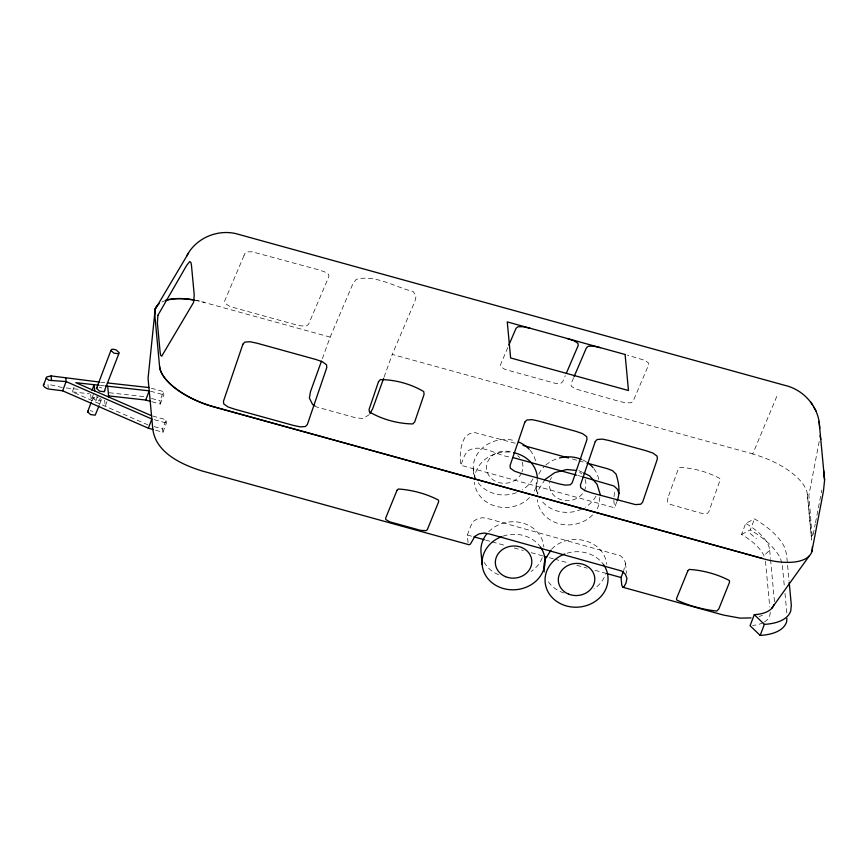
<?xml version="1.0" encoding="UTF-8"?>
<svg xmlns="http://www.w3.org/2000/svg" width="868" height="868" viewBox="0 0 868 868"><rect width="100%" height="100%" fill="white"/><g stroke="black" fill="none" stroke-linecap="round" stroke-linejoin="round"><path stroke-width="0.65" stroke-dasharray="4.34 3.25" d="M614.023 496.67L615 489.465M599.896 497.158L598.681 505.404A31.519 27.722 -5.3 0 1 596.49 509.874M468.058 542.641L467.353 535.024L470.847 525.824L473.537 521.212L477.682 518.619L482.825 517.697L488.044 518.63L620.436 555.726L623.973 559.046L625.546 563.224L623.68 570.601M819.186 441.519L808.889 495.259L811.797 532.431L812.708 536.131M813.197 534.482L815.226 524.022M815.486 522.72L821.844 490.051M322.375 358.668L330.155 337.099L204.457 302.509A54.641 23.87 20.8 0 0 195.528 300.382M384.079 377.113L392.314 354.274M148.059 424.929L72.294 391.869L74.04 387.269M93.418 394.376L91.238 400.137L90.652 393.909M91.661 401.157L93.69 396.589L98.258 397.121M100.395 398.445L101.306 399.888L100.623 400.886L96.066 400.354L93.918 399.03L95.23 395.58M96.066 400.354L97.379 396.904M98.627 401.07L99.505 398.77M99.495 404.64L101.306 399.888M106.959 401.634L105.212 406.235L104.648 400.224M151.802 401.721L160.298 404.065L159.994 400.788L163.488 391.587L151.347 388.235M160.298 404.065L163.792 394.864L163.488 391.587M155.643 430.224L162.934 432.231L162.631 428.955L166.124 419.754L152.768 416.054M162.934 432.231L166.428 423.031L166.124 419.754M616.725 502.019L614.533 507.769L460.832 465.281L464.326 456.08L467.017 451.469C480.655 441.845 497.19 456.384 511.458 457.154M764.144 556.138A52.037 22.731 20.8 0 0 741.554 534.406L745.742 523.361L754.509 518.869A70.026 30.586 20.8 0 1 784.922 548.109L786.582 554.511L789.077 581.104M741.554 534.406L750.31 529.914L754.509 518.869M330.1 337.24L352.777 284.042L356.195 279.366C375.204 274.223 394.81 287.113 413.092 291.453L416.13 295.934L414.937 301.218L392.26 354.415L752.773 453.899M507.823 347.515L500.576 364.527L500.879 366.752L505.013 369.442L555.498 383.396L560.815 383.32L562.746 381.703L565.328 375.627M573.564 377.906L570.981 383.981L571.274 386.217L575.419 388.897L619.166 401.352L625.904 402.85L631.21 402.774L633.141 401.168L648.624 364.907L648.342 362.77L644.208 360.144L627.466 355.175M776.784 396.437L752.719 454.04A54.641 23.87 20.8 0 1 807.381 494.608L811.634 540.167M545.137 479.396L539.006 488.912A31.519 27.722 -5.3 0 0 537.715 493.632M765.533 554.196L769.677 550.203A52.037 22.731 20.8 0 0 745.742 523.361M551.657 549.14C568.258 531.65 603.727 538.713 606.786 564.384M369.323 414.633L363.095 418.495L355.869 417.844L316.896 407.07L314.759 405.812M759.131 616.54L762.462 615.358M100.666 382.191L104.681 382.636M100.308 385.392L104.008 385.804M66.337 387.963L81.082 389.602M109.227 392.737L145.423 396.763M72.294 391.869L89.339 393.768M62.312 387.508L47.924 384.242L48.261 387.812M515.223 443.233L474.872 432.611L469.74 433.62L465.606 436.365C460.192 444.861 459.432 455.526 460.832 465.281M572.479 459.064L577.687 460.496M578.989 460.854L585.488 462.655M577.784 475.49L581.723 476.575M150.435 391.175L163.792 394.864M151.488 398.445L159.994 400.788M99.191 387.215L101.751 387.92M154.287 419.678L166.428 423.031M154.124 426.611L162.631 428.955M90.272 410.683L92.843 411.389M467.353 535.024L472.561 536.467M485.592 540.07L490.8 541.502M492.102 541.871L506.424 545.831M514.247 547.99L523.361 550.507M531.183 552.666L542.901 555.911M549.411 557.712L553.317 558.786M554.63 559.144L568.952 563.104M576.775 565.274L587.191 568.149M595.003 570.309L605.43 573.195L605.202 575.148A31.519 27.722 -5.3 0 1 594.027 588.862M578.913 470.651L582.461 472.376M750.223 533.538L756.451 538.757M93.017 397.598L93.918 399.03M781.721 562.996L780.723 559.155A70.026 30.586 20.8 0 0 750.31 529.914M807.435 494.467L811.688 540.026M782.394 565.545L784.498 588.157M784.997 593.473L786.994 614.75M769.677 550.203L770.426 558.276M770.556 559.621L774.332 599.972A52.037 22.731 20.8 0 1 773.909 604.605M765.478 561.249L769.753 606.982M625.546 563.224L626.49 573.292M613.828 500.163L614.533 507.769M536.25 487.132L536.847 493.404M473.288 469.729L473.874 476M195.582 300.241A54.641 23.87 20.8 0 1 204.512 302.368M161.969 302.021A54.641 23.87 20.8 0 1 165.452 300.578M770.209 612.233A52.037 22.731 20.8 0 1 764.404 621.955M763.2 622.627A52.037 22.731 20.8 0 1 752.654 625.492M532.985 478.821A31.519 27.722 -5.3 0 1 522.232 489.888M516.46 492.699A31.519 27.722 -5.3 0 1 477.801 482.185M475.393 477.942A31.519 27.722 -5.3 0 1 481.914 448.539A31.519 27.722 -5.3 0 1 514.778 440.694M530.077 450.221A31.519 27.722 -5.3 0 1 536.12 464.673M522.124 462.026A18.261 16.069 -5.3 0 1 521.994 471.975M521.494 473.158A18.261 16.069 -5.3 0 1 497.993 482.293A18.261 16.069 -5.3 0 1 487.577 462.026A18.261 16.069 -5.3 0 1 510.547 451.837M517.74 455.678A18.261 16.069 -5.3 0 1 519.596 457.588M537.368 479.624A31.519 27.722 -5.3 0 1 533.516 492.481M529.588 497.527A31.519 27.722 -5.3 0 1 495.812 506.261A31.519 27.722 -5.3 0 1 474.46 482.282M474.395 479.895A31.519 27.722 -5.3 0 1 512.402 452.478M567.14 553.176A31.519 27.722 -5.3 0 1 603.444 564.482M564.026 593.028A31.519 27.722 -5.3 0 1 547.155 579.813M502.984 536.153A31.519 27.722 -5.3 0 1 540.482 547.079M542.24 557.744A31.519 27.722 -5.3 0 1 531.064 571.47M498.547 574.714A31.519 27.722 -5.3 0 1 484.192 562.41M488.695 531.737A31.519 27.722 -5.3 0 1 522.471 522.992A31.519 27.722 -5.3 0 1 543.824 546.981M595.947 496.214A31.519 27.722 -5.3 0 1 585.195 507.292M581.647 509.18A31.519 27.722 -5.3 0 1 540.764 499.588M537.878 494.217A31.519 27.722 -5.3 0 1 537.433 477.498M538.811 474.102A31.519 27.722 -5.3 0 1 543.965 466.843M545.831 465.064A31.519 27.722 -5.3 0 1 558.265 458.315M582.764 459.931A31.519 27.722 -5.3 0 1 586.269 461.819M593.831 468.611A31.519 27.722 -5.3 0 1 599.094 482.076M592.562 514.919A31.519 27.722 -5.3 0 1 558.775 523.664A31.519 27.722 -5.3 0 1 537.433 499.686M585.086 479.429A18.261 16.069 -5.3 0 1 568.898 500.619A18.261 16.069 -5.3 0 1 549.683 482.282M550.388 479.82A18.261 16.069 -5.3 0 1 551.505 477.487M579.683 472.246A18.261 16.069 -5.3 0 1 581.668 473.993M667.893 497.831L667.492 502.095L670.259 504.384L699.575 512.836L704.078 513.726L707.648 513.194L708.95 511.436L720.006 480.319L719.843 478.485C707.941 471.953 693.272 467.982 679.687 467.385L678.353 468.807L667.893 497.831M243.995 255.572L224.649 301.044L224.942 303.268L229.087 305.959L235.543 308.107L294.599 324.426L301.326 325.923L306.643 325.847L308.574 324.231L328.918 276.545L328.636 274.407L324.502 271.782L318.046 269.655L252.262 251.818L246.946 251.828L245.004 253.347L243.995 255.572"/><path stroke-width="1.3" d="M786.907 618.396L786.592 621.879A70.026 30.586 20.8 0 1 760.173 635.409L750.082 625.709L754.281 614.663A52.037 22.731 20.8 0 0 773.909 604.605M186.631 256.244C195.853 237.485 219.268 228.175 239.004 234.49L784.542 385.273C801.956 389.157 816.115 403.772 819.088 421.425L824.6 480.069L823.439 491.288L811.819 551.722M155.177 309.203L148.059 378.394L152.714 428.163C154.992 452.38 181.455 464.564 201.962 470.923L469.132 544.768L470.38 544.127L474.948 536.316L479.103 533.863L484.268 533.039L489.487 533.983L621.868 571.068L625.405 574.301L626.956 578.327L625.947 583.209L624.092 586.605L622.844 587.256L621.77 585.119L621.054 577.513L623.246 571.762M586.79 463.013L607.611 468.774L612.482 470.651L616.03 474.058C618.775 482.478 620.479 492.362 617.159 500.869M321.464 361.207L310.484 391.652L309.388 398.065L312.61 404.542L314.759 405.812M383.623 378.383L372.643 408.839L369.985 413.472M43.4 385.305L46.709 376.951L51.093 375.92L99.321 382.039M43.921 384.296A5.024 2.192 20.8 0 0 48.369 388.994L62.626 390.795L66.12 381.584L65.816 378.307M91.965 390.459L94.145 384.708L94.731 390.925M99.05 405.833L95.209 415.154L90.641 414.622L87.603 411.866L91.216 402.351M96.511 388.387L110.93 350.422L111.614 349.424L113.61 349.24L116.171 349.956L119.22 352.712L104.127 391.685L99.56 391.153L96.511 388.387L97.194 387.388M108.218 395.862L145.726 400.039L149.22 390.839L105.234 385.945M62.626 390.795L148.363 428.206L151.857 419.005L66.12 381.584L48.912 380.271L46.134 378.123M760.173 635.409L764.372 624.363A70.026 30.586 20.8 0 0 790.781 610.833L791.312 605.039L789.196 582.428M508.854 345.073L516.069 328.267L518.001 326.748L523.328 326.737L530.055 328.245M566.359 373.197L578.229 345.453L577.936 343.305L573.802 340.69L567.357 338.553M574.084 376.69L586.464 347.732L588.406 346.202L593.723 346.191L600.461 347.71M155.122 309.344L188.616 252.924M550.974 550.203L545.527 558.656A31.519 27.722 -5.3 0 0 544.247 571.806M87.603 411.866L88.276 410.857M104.127 391.685L104.8 390.687M771.565 608.522L809.421 555.704M545.137 479.396L554.869 472.593L566.728 469.523L576.482 470.434M751.102 617.897L740.252 618.146L723.521 615.076L622.844 587.256M118.547 353.71L113.979 353.189L110.93 350.422M107.361 382.929L148.916 387.562M99.082 385.251L75.798 382.669L151.553 415.729M523.035 445.392L568.573 457.978M512.76 457.512L576.515 475.143M582.862 476.89L613.915 485.982L617.452 489.302L619.025 493.48M762.549 558.428L214.277 406.886A54.641 23.87 20.8 0 1 159.625 366.329M145.726 400.039L150.587 401.385M148.363 428.206L153.213 429.551M473.863 536.825L484.29 539.712M544.203 556.269L546.807 556.985M606.732 573.553L621.054 577.513M583.654 472.951L589.567 475.827L597.065 484.246L600.265 494.641M754.281 614.663L764.372 624.363M810.799 402.101L812.589 405.139M813.815 407.233L815.953 410.857M820.043 435.769L820.803 439.425M819.088 421.425L819.761 428.336M823.916 473.017L824.6 480.069M482.163 564.591L480.981 552.026A31.519 27.722 -5.3 0 1 486.991 533.646M107.697 386.217L108.717 397.034M51.093 375.92L51.538 380.683M823.71 470.597L823.873 476.64M159.169 303.691A54.641 23.87 20.8 0 0 154.732 314.064L159.571 366.47A54.641 23.87 20.8 0 0 214.222 407.027L762.495 558.569A54.641 23.87 20.8 0 0 812.264 546.862M165.506 300.436A54.641 23.87 20.8 0 1 194.334 300.002M154.678 314.205A54.641 23.87 20.8 0 1 157.585 305.232M165.452 300.578A54.641 23.87 20.8 0 1 194.28 300.144M518.565 441.986A31.519 27.722 -5.3 0 1 529.22 449.266M513.606 452.695A31.519 27.722 -5.3 0 1 537.303 477.237M603.444 564.482A31.519 27.722 -5.3 0 1 591.401 603.618A31.519 27.722 -5.3 0 1 548.012 591.813A31.519 27.722 -5.3 0 1 564.797 553.968M540.482 547.079A31.519 27.722 -5.3 0 1 528.438 586.215A31.519 27.722 -5.3 0 1 485.049 574.41A31.519 27.722 -5.3 0 1 501.834 536.565M559.469 457.978A31.519 27.722 -5.3 0 1 581.527 459.389M588.395 463.273A31.519 27.722 -5.3 0 1 593.039 467.624M157.889 315.323L157.379 322.766L160.135 352.321L160.645 355.272L161.708 356.205L193.575 302.433L194.237 295.044L191.481 265.489L190.938 262.516L189.756 261.561L186.707 265.326L157.889 315.323M242.899 344.205L223.434 401.341L223.76 403.945L227.926 406.897L234.382 409.099L293.438 425.428L300.165 426.861L305.449 426.524L307.348 424.539L325.88 370.289L326.824 367.403L326.476 364.712L322.31 361.696L315.844 359.471L256.798 343.153L250.071 341.732L244.787 342.133L242.899 344.205M378.502 381.681L369.106 409.349L369.432 411.942C382.17 419.461 398 423.736 412.788 423.931L414.687 421.946L423.15 397.175L424.083 394.289L423.747 391.598C411.085 383.981 395.168 379.663 380.39 379.609L378.502 381.681M524.836 422.13L510.037 465.617L510.362 468.221L514.529 471.172L520.984 473.385L558.287 483.693L565.014 485.125L570.298 484.789L572.196 482.803L586.063 442.203L587.007 439.316L586.67 436.626L582.493 433.609L576.037 431.385L538.735 421.078L532.008 419.656L526.724 420.058L524.836 422.13M595.242 441.595L580.432 485.082L580.768 487.686L584.934 490.637L591.39 492.84L635.409 504.59L640.703 504.243L642.591 502.257L656.468 461.667L657.401 458.771L657.065 456.08L652.899 453.063L646.432 450.839L609.141 440.532L602.414 439.11L597.13 439.512L595.242 441.595M397.001 490.311L385.642 518.196L385.761 519.563L389.906 521.885L420.568 530.359L425.917 530.663L427.295 529.708L438.644 501.823L438.503 500.12C426.459 493.773 411.953 489.867 398.347 489.02L397.001 490.311M687.89 570.71L676.53 598.595L676.639 599.962C689.018 605.831 703.156 609.596 716.794 611.061L718.845 608.88L729.532 582.222L729.391 580.518C717.348 574.16 702.83 570.254 689.225 569.419L687.89 570.71M625.101 354.491L507.259 321.919L510.623 357.952L628.475 390.524L625.101 354.491M568.497 594.07A18.261 16.069 -5.3 0 0 594.743 578.001A18.261 16.069 -5.3 0 0 566.381 566.327A18.261 16.069 -5.3 0 0 568.497 594.07M505.534 576.667A18.261 16.069 -5.3 0 0 531.78 560.598A18.261 16.069 -5.3 0 0 503.418 548.923A18.261 16.069 -5.3 0 0 505.534 576.667"/></g></svg>
